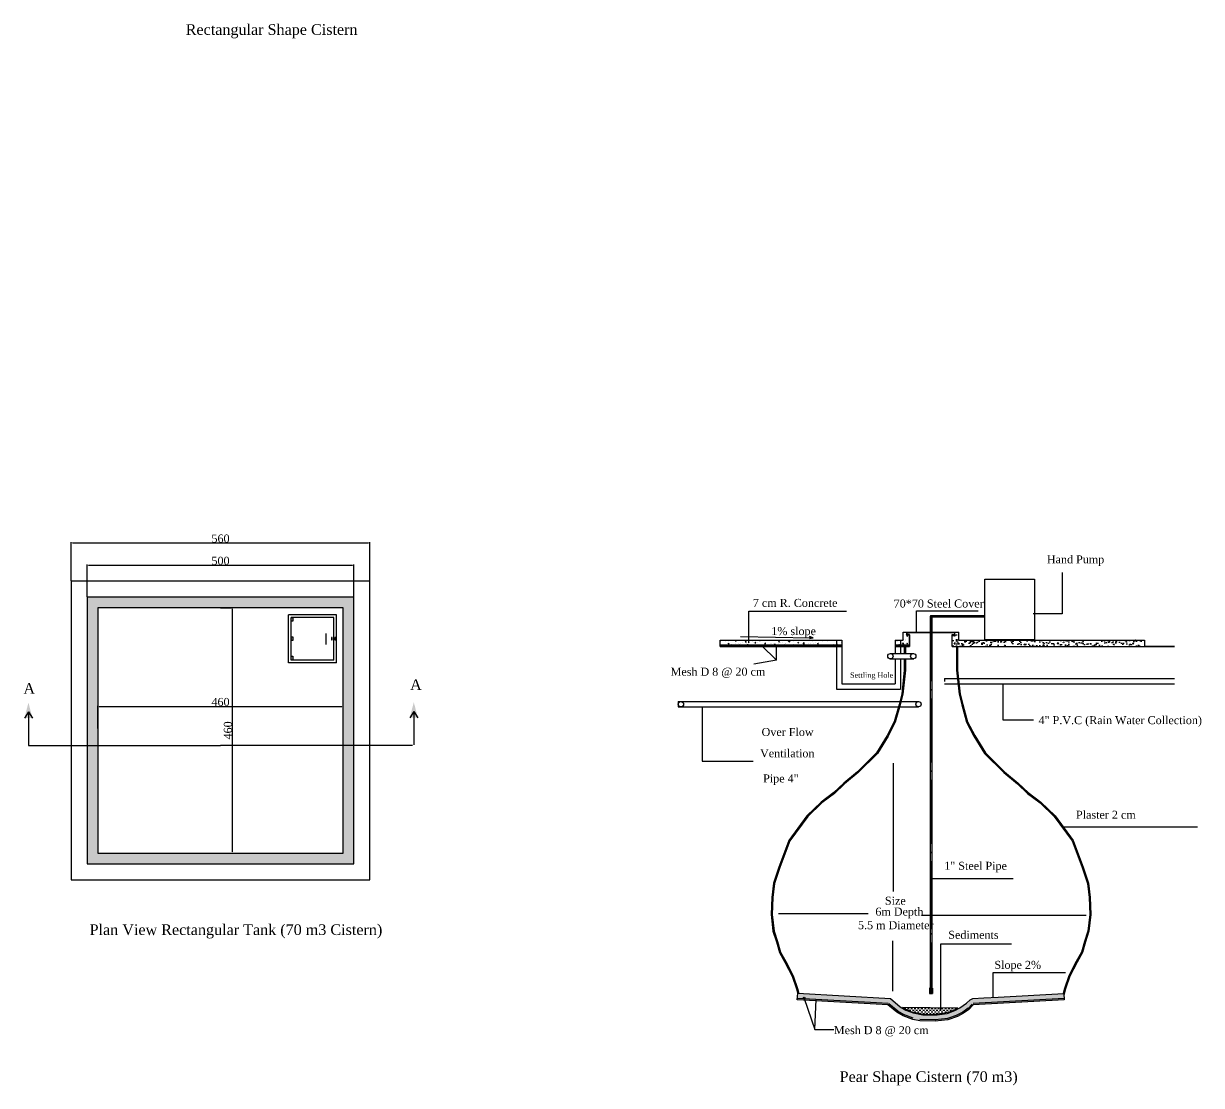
# Model space of a CAD drawing. Extents: x 17096 to 23129, y 9115 to 11168.
# Drawn here: x 20921 to 23129, y 9177 to 11168 of the extents above; entities that cross this region are included whole.
import ezdxf

# ---------------------------------------------------------------- set-up
doc = ezdxf.new("R2010")
doc.units = 0
doc.header["$LTSCALE"] = 5
doc.linetypes.add('ACAD_ISO04W100', pattern=[30.5, 24, -3, 0.5, -3])
doc.layers.get('0').update_dxf_attribs({"linetype": 'CONTINUOUS'})
doc.layers.get('DEFPOINTS').update_dxf_attribs({"linetype": 'CONTINUOUS'})
doc.styles.get("Standard").update_dxf_attribs({"font": 'times.ttf', "height": 15})
doc.dimstyles.get("Standard").update_dxf_attribs({"dimtxt": 0.18, "dimasz": 0.18, "dimexe": 0.18, "dimexo": 0.0625, "dimgap": 0.09, "dimtad": 0, "dimtih": 1, "dimtoh": 1, "dimdec": 4, "dimzin": 0, "dimdsep": 46, "dimtxsty": 'Standard', "dimcen": 0.09, "dimadec": 0, "dimazin": 0, "dimtfac": 1, "dimtdec": 4, "dimtofl": 0, "dimtmove": 0, "dimatfit": 3, "dimfxl": 1, "dimtolj": 1, "dimtzin": 0, "dimarcsym": 0})
picture_1 = doc.add_image_def('image1.jpg', size_in_pixel=(167, 205))

# ---------------------------------------------------------------- blocks, each defined once
blk = doc.blocks.new('*D8')
at = {"color": 0, "linetype": 'Continuous', "lineweight": -2, "ltscale": 0.3, "transparency": 16777216}
for p, q in [((21290.5, 10073), (21314, 10073)), ((21312.8, 10070.5), (21312.8, 9615.5)), ((21290.5, 9613), (21314, 9613))]:
    blk.add_line(p, q, dxfattribs=at)
at = {"color": 0, "linetype": 'Continuous', "ltscale": 0.3, "transparency": 16777216}
for points in [[(21312.3, 10070.5), (21313.2, 10070.5), (21312.8, 10073)], [(21312.3, 9615.5), (21313.2, 9615.5), (21312.8, 9613)]]:
    blk.add_solid(points, dxfattribs=at)
at = {"layer": 'DEFPOINTS', "color": 0, "linetype": 'Continuous', "ltscale": 0.3, "transparency": 16777216}
for p in [(21289.8, 10073), (21289.8, 9613), (21312.8, 9613)]:
    blk.add_point(p, dxfattribs=at)
at = {"color": 0, "linetype": 'Continuous', "ltscale": 0.3, "transparency": 16777216, "insert": (21304.5, 9843), "char_height": 15, "attachment_point": 5, "rotation": 90}
blk.add_mtext('\\A1;460', dxfattribs=at)
blk = doc.blocks.new('*D9')
at = {"color": 0, "linetype": 'Continuous', "lineweight": -2, "ltscale": 0.3, "transparency": 16777216}
for p, q in [((21060.7, 9846.7), (21060.7, 9889.3)), ((21063.2, 9888), (21518.2, 9888)), ((21520.7, 9846.7), (21520.7, 9889.3))]:
    blk.add_line(p, q, dxfattribs=at)
at = {"color": 0, "linetype": 'Continuous', "ltscale": 0.3, "transparency": 16777216}
for points in [[(21063.2, 9888.4), (21063.2, 9887.6), (21060.7, 9888)], [(21518.2, 9888.4), (21518.2, 9887.6), (21520.7, 9888)]]:
    blk.add_solid(points, dxfattribs=at)
at = {"layer": 'DEFPOINTS', "color": 0, "linetype": 'Continuous', "ltscale": 0.3, "transparency": 16777216}
for p in [(21520.7, 9888), (21060.7, 9846.1), (21520.7, 9846.1)]:
    blk.add_point(p, dxfattribs=at)
at = {"color": 0, "linetype": 'Continuous', "ltscale": 0.3, "transparency": 16777216, "insert": (21290.7, 9896.3), "char_height": 15, "attachment_point": 5}
blk.add_mtext('\\A1;460', dxfattribs=at)
blk = doc.blocks.new('*D13')
at = {"color": 0, "linetype": 'Continuous', "lineweight": -2, "ltscale": 0.3, "transparency": 16777216}
for p, q in [((21040.7, 10093.6), (21040.7, 10153.9)), ((21043.2, 10152.7), (21538.2, 10152.7)), ((21540.7, 10093.6), (21540.7, 10153.9))]:
    blk.add_line(p, q, dxfattribs=at)
at = {"color": 0, "linetype": 'Continuous', "ltscale": 0.3, "transparency": 16777216}
for points in [[(21043.2, 10153.1), (21043.2, 10152.3), (21040.7, 10152.7)], [(21538.2, 10153.1), (21538.2, 10152.3), (21540.7, 10152.7)]]:
    blk.add_solid(points, dxfattribs=at)
at = {"layer": 'DEFPOINTS', "color": 0, "linetype": 'Continuous', "ltscale": 0.3, "transparency": 16777216}
for p in [(21540.7, 10152.7), (21040.7, 10093), (21540.7, 10093)]:
    blk.add_point(p, dxfattribs=at)
at = {"color": 0, "linetype": 'Continuous', "ltscale": 0.3, "transparency": 16777216, "insert": (21290.7, 10161), "char_height": 15, "attachment_point": 5}
blk.add_mtext('\\A1;500', dxfattribs=at)
blk = doc.blocks.new('*D14')
at = {"color": 0, "linetype": 'Continuous', "lineweight": -2, "ltscale": 0.3, "transparency": 16777216}
for p, q in [((21010.7, 10123.6), (21010.7, 10195.7)), ((21013.2, 10194.5), (21568.2, 10194.5)), ((21570.7, 10123.6), (21570.7, 10195.7))]:
    blk.add_line(p, q, dxfattribs=at)
at = {"color": 0, "linetype": 'Continuous', "ltscale": 0.3, "transparency": 16777216}
for points in [[(21013.2, 10194.9), (21013.2, 10194.1), (21010.7, 10194.5)], [(21568.2, 10194.9), (21568.2, 10194.1), (21570.7, 10194.5)]]:
    blk.add_solid(points, dxfattribs=at)
at = {"layer": 'DEFPOINTS', "color": 0, "linetype": 'Continuous', "ltscale": 0.3, "transparency": 16777216}
for p in [(21570.7, 10194.5), (21010.7, 10123), (21570.7, 10123)]:
    blk.add_point(p, dxfattribs=at)
at = {"color": 0, "linetype": 'Continuous', "ltscale": 0.3, "transparency": 16777216, "insert": (21290.7, 10202.7), "char_height": 15, "attachment_point": 5}
blk.add_mtext('\\A1;560', dxfattribs=at)

msp = doc.modelspace()

# ---------------------------------------------------------------- hatches: boundary and pattern name
at = {"linetype": 'Continuous', "ltscale": 0.3}
h = msp.add_hatch(dxfattribs=at)
h.set_pattern_fill('AR-CONC', color=256, scale=0.1, style=0)
h.set_pattern_definition([(50, (1232.66, -1075.383), (18.218467, -1.593909), [1.905, -20.955]), (355, (1232.66, -1075.383), (-3.524283, 19.105664), [1.524, -16.764]), (100.451, (1234.178, -1075.516), (14.69425, 17.511669), [1.619, -17.809]), (46.1842, (1232.66, -1070.303), (27.107904, -4.204233), [2.8575, -31.4325]), (96.6356, (1234.92, -1070.654), (23.740423, 24.742556), [2.4285, -26.7135]), (351.184, (1232.66, -1070.303), (23.74046, 24.742512), [2.286, -25.146]), (21, (1235.2, -1071.573), (15.161488, -10.226552), [1.905, -20.955]), (326, (1235.2, -1071.573), (6.180203, 18.418797), [1.524, -16.764]), (71.4514, (1236.463, -1072.425), (21.341649, 8.192286), [1.619, -17.809]), (37.5, (1232.66, -1075.383), (0.3088603, 8.4555039), [0, -16.5608, 0, -17.018, 0, -16.8275]), (7.5, (1232.66, -1075.383), (6.6819663, 10.0180575), [0, -9.7028, 0, -16.1798, 0, -6.4135]), (327.5, (1226.9955, -1075.383), (13.5590595, -0.5728744), [0, -6.35, 0, -19.812, 0, -26.289]), (317.5, (1224.456, -1075.383), (14.812918, 2.542649), [0, -8.255, 0, -13.1572, 0, -18.669])])
h.paths.add_polyline_path([(21040.65662, 9592.96557), (21540.65662, 9592.96557), (21540.65662, 10092.96557), (21040.65662, 10092.96557)])
h.paths.add_polyline_path([(21060.65662, 9612.96557), (21520.65662, 9612.96557), (21520.65662, 10072.96557), (21060.65662, 10072.96557)], flags=16)
h = msp.add_hatch(color=256, dxfattribs=at)
h.paths.add_polyline_path([(21498.55782, 10012.64335), (21500.19062, 10012.64335), (21500.19062, 10017.08302), (21498.55782, 10017.08302)])
h.paths.add_polyline_path([(21504.68538, 10012.64335), (21506.31818, 10012.64335), (21506.31818, 10017.08302), (21504.68538, 10017.08302)])
h.paths.add_polyline_path([(21423.06045, 10054.96557), (21426.06045, 10054.96557), (21426.06045, 10047.96557), (21423.06045, 10047.96557)])
h.paths.add_polyline_path([(21423.06045, 10018.36813), (21426.06045, 10018.36813), (21426.06045, 10011.36813), (21423.06045, 10011.36813)])
h.paths.add_polyline_path([(21423.06045, 9981.96557), (21426.06045, 9981.96557), (21426.06045, 9974.96557), (21423.06045, 9974.96557)])
h = msp.add_hatch()
h.set_pattern_fill('AR-CONC', color=256, scale=0.1, style=0)
h.set_pattern_definition([(130, (46720.332, 0), (-18.218467, -1.5939086), [1.905, -20.955]), (185, (46720.332, 0), (3.524283, 19.105664), [1.524, -16.764]), (79.549, (46718.814, -0.133), (-14.69425, 17.511669), [1.619, -17.809]), (133.8158, (46720.332, 5.08), (-27.107904, -4.204233), [2.8575, -31.4325]), (83.3644, (46718.073, 4.73), (-23.740423, 24.742556), [2.4285, -26.7135]), (188.816, (46720.332, 5.08), (-23.74046, 24.742512), [2.286, -25.146]), (159, (46717.792, 3.81), (-15.161488, -10.226552), [1.905, -20.955]), (214, (46717.792, 3.81), (-6.180203, 18.418797), [1.524, -16.764]), (108.5486, (46716.529, 2.958), (-21.341649, 8.192286), [1.619, -17.809]), (142.5, (46720.332, 0), (-0.3088603, 8.4555039), [0, -16.5608, 0, -17.018, 0, -16.8275]), (172.5, (46720.332, 0), (-6.6819663, 10.0180575), [0, -9.7028, 0, -16.1798, 0, -6.4135]), (212.5, (46725.9963, 0), (-13.5590595, -0.5728744), [0, -6.35, 0, -19.812, 0, -26.289]), (222.5, (46728.536, 0), (-14.812918, 2.542649), [0, -8.255, 0, -13.1572, 0, -18.669])])
h.paths.add_polyline_path([(23017.61027, 10000), (23017.61027, 10012), (22674.37669, 10012), (22674.37669, 10027), (22667.37669, 10027), (22667.37669, 10022), (22662.37669, 10022), (22662.37669, 10000)])
h = msp.add_hatch(color=256, dxfattribs=at)
edge = h.paths.add_edge_path()
edge.add_arc((22230.14289, 10003.1116), 0.56522, 0, 360)
h = msp.add_hatch(color=256, dxfattribs=at)
edge = h.paths.add_edge_path()
edge.add_arc((22240.3359, 10003.1116), 0.56522, 0, 360)
h = msp.add_hatch(color=256, dxfattribs=at)
edge = h.paths.add_edge_path()
edge.add_arc((22251.20649, 10003.1116), 0.56522, 0, 360)
h = msp.add_hatch(color=256, dxfattribs=at)
edge = h.paths.add_edge_path()
edge.add_arc((22262.91327, 10003.1116), 0.56522, 0, 360)
h = msp.add_hatch(color=256, dxfattribs=at)
edge = h.paths.add_edge_path()
edge.add_arc((22276.29246, 10003.1116), 0.56522, 0, 360)
h = msp.add_hatch(color=256, dxfattribs=at)
edge = h.paths.add_edge_path()
edge.add_arc((22289.67164, 10003.1116), 0.56522, 0, 360)
h = msp.add_hatch(color=256, dxfattribs=at)
edge = h.paths.add_edge_path()
edge.add_arc((22304.30512, 10003.1116), 0.56522, 0, 360)
h = msp.add_hatch(color=256, dxfattribs=at)
edge = h.paths.add_edge_path()
edge.add_arc((22320.611, 10003.1116), 0.56522, 0, 360)
h = msp.add_hatch(color=256, dxfattribs=at)
edge = h.paths.add_edge_path()
edge.add_arc((22334.40829, 10003.1116), 0.56522, 0, 360)
h = msp.add_hatch(color=256, dxfattribs=at)
edge = h.paths.add_edge_path()
edge.add_arc((22349.45986, 10003.1116), 0.56522, 0, 360)
h = msp.add_hatch(color=256, dxfattribs=at)
edge = h.paths.add_edge_path()
edge.add_arc((22362.00285, 10003.1116), 0.56522, 0, 360)
h = msp.add_hatch(color=256, dxfattribs=at)
edge = h.paths.add_edge_path()
edge.add_arc((22374.96393, 10003.1116), 0.56522, 0, 360)
h = msp.add_hatch(color=256, dxfattribs=at)
edge = h.paths.add_edge_path()
edge.add_arc((22394.63233, 10003.1116), 0.56522, 0, 360)
h = msp.add_hatch(color=7, dxfattribs=at)
h.dxf.hatch_style = 1
h.paths.add_polyline_path([(22401.69761, 10016.67431), (22394.87064, 10019.15103), (22396.33587, 10016.77396), (22396.32211, 10016.77419), (22394.92632, 10015.08275)])
h = msp.add_hatch(color=256, dxfattribs=at)
edge = h.paths.add_edge_path()
edge.add_arc((22418.8206, 10003.1116), 0.56522, 0, 360)
h = msp.add_hatch(color=256, dxfattribs=at)
edge = h.paths.add_edge_path()
edge.add_arc((22443.0237, 10003.1116), 0.56522, 0, 360)
h = msp.add_hatch(color=256, dxfattribs=at)
edge = h.paths.add_edge_path()
edge.add_arc((22566.66582, 10003.1116), 0.56522, 0, 360)
h = msp.add_hatch(color=256, dxfattribs=at)
edge = h.paths.add_edge_path()
edge.add_arc((22579.13094, 10003.1116), 0.56522, 0, 360)
h = msp.add_hatch(color=256, dxfattribs=at)
h.paths.add_polyline_path([(20930.65662, 9865.98984), (20938.23932, 9865.98984), (20930.65662, 9895.01383)])
h.paths.add_polyline_path([(20930.65662, 9895.01383), (20923.07392, 9865.98984), (20930.65662, 9865.98984)])
h = msp.add_hatch(color=256, dxfattribs=at)
h.paths.add_polyline_path([(21652.99011, 9866.86316), (21660.57281, 9866.86316), (21652.99011, 9895.88716)])
h.paths.add_polyline_path([(21652.99011, 9895.88716), (21645.40742, 9866.86316), (21652.99011, 9866.86316)])
h = msp.add_hatch()
h.set_pattern_fill('AR-CONC', color=256, scale=0.1, style=0)
h.set_pattern_definition([(50, (-1475.579, 0), (18.218467, -1.5939086), [1.905, -20.955]), (355, (-1475.579, 0), (-3.524283, 19.105664), [1.524, -16.764]), (100.451, (-1474.06, -0.133), (14.69425, 17.511669), [1.619, -17.809]), (46.1842, (-1475.579, 5.08), (27.107904, -4.204233), [2.8575, -31.4325]), (96.6356, (-1473.32, 4.73), (23.740423, 24.742556), [2.4285, -26.7135]), (351.184, (-1475.58, 5.08), (23.74046, 24.742512), [2.286, -25.146]), (21, (-1473.039, 3.81), (15.161488, -10.226552), [1.905, -20.955]), (326, (-1473.039, 3.81), (6.180203, 18.418797), [1.524, -16.764]), (71.4514, (-1471.775, 2.958), (21.341649, 8.192286), [1.619, -17.809]), (37.5, (-1475.579, 0), (0.3088603, 8.4555039), [0, -16.5608, 0, -17.018, 0, -16.8275]), (7.5, (-1475.579, 0), (6.6819663, 10.0180575), [0, -9.7028, 0, -16.1798, 0, -6.4135]), (327.5, (-1481.243, 0), (13.5590595, -0.5728744), [0, -6.35, 0, -19.812, 0, -26.289]), (317.5, (-1483.783, 0), (14.812918, 2.542649), [0, -8.255, 0, -13.1572, 0, -18.669])])
h.paths.add_polyline_path([(22371.69209, 9338.01954), (22372.55735, 9349.98968), (22546.59943, 9340.04441), (22564.88644, 9324.60037), (22575.38933, 9318.56933), (22589.24529, 9313.20927), (22607.14061, 9309.90587), (22618.06574, 9309.70726), (22634.10769, 9309.69528), (22652.51454, 9312.38791), (22667.19652, 9317.55038), (22676.77378, 9322.62268), (22688.8309, 9331.46055), (22695.64165, 9338.07), (22700.54196, 9340.18087), (22721.44439, 9341.3753), (22748.45207, 9342.91859), (22871.13632, 9349.92912), (22871.98945, 9337.9583), (22701.49185, 9328.21558), (22693.62758, 9319.82982), (22683.43503, 9312.63122), (22671.98783, 9306.54707), (22654.26162, 9300.45678), (22630.5134, 9297.62355), (22601.41286, 9298.4402), (22588.28561, 9301.01788), (22570.26618, 9307.71709), (22558.52538, 9314.41902), (22541.74031, 9328.40033), (22519.85743, 9329.55295), (22372.20171, 9337.99042)])
h = msp.add_hatch(color=256, dxfattribs=at)
edge = h.paths.add_edge_path()
edge.add_arc((22384.67538, 9341.20124), 1.3527, 0, 360)
h = msp.add_hatch(dxfattribs=at)
h.set_pattern_fill('DASH', color=256, style=0)
h.set_pattern_definition([(0, (-1475.5788, 0), (3.175, 3.175), [3.175, -3.175])])
h.paths.add_polyline_path([(22569.18966, 9323.24678), (22584.91362, 9316.20781), (22604.43303, 9311.33468), (22624.22353, 9310.52249), (22642.11632, 9311.87614), (22660.82241, 9316.47854), (22673.02203, 9322.43459)])

# ---------------------------------------------------------------- linework, layer by layer
at = {"color": 7, "linetype": 'Continuous', "ltscale": 0.3}
for p, q in [((22868.44818, 10139.22903), (22868.44818, 10061.26179)), ((22868.44818, 10061.26179), (22814.15281, 10061.26179)), ((22265.24841, 10019.04064), (22396.32211, 10016.77419)), ((22394.87064, 10019.15103), (22396.3299, 10016.78364)), ((22401.69761, 10016.67431), (22394.87991, 10019.14767)), ((22396.3299, 10016.78364), (22394.92632, 10015.08275)), ((22394.92632, 10015.08275), (22401.69761, 10016.67431)), ((22445.48478, 10012), (22445.48478, 9920)), ((22455.48478, 10012), (22455.48478, 9930)), ((22555.48478, 10012), (22555.48478, 9987.17287)), ((22565.48478, 10012), (22565.48478, 9987.17287)), ((22744.18535, 10012), (22766.23154, 10012)), ((22545.56791, 9987.17287), (22590.21395, 9987.17287)), ((22545.56791, 9977.17287), (22590.21395, 9977.17287)), ((22555.48478, 9977.17287), (22555.48478, 9930)), ((22565.48478, 9977.17287), (22565.48478, 9920)), ((22756.93229, 9930.11336), (22756.93229, 9863.01903)), ((22148.81111, 9897.12979), (22148.81111, 9887.12979)), ((22193.77773, 9885.63451), (22193.77773, 9784.99301)), ((22756.93229, 9863.01903), (22814.30257, 9863.01903)), ((22193.77773, 9784.99301), (22288.92845, 9784.99301))]:
    msp.add_line(p, q, dxfattribs=at)
at = {"linetype": 'Continuous'}
for p, q in [((21508.06045, 10059.96557), (21418.06045, 10059.96557)), ((21503.06045, 10054.96557), (21423.06045, 10054.96557)), ((23022.37669, 10012), (23022.37669, 10000)), ((23022.37669, 10000), (23079.10364, 10000)), ((23024.21002, 10000.66953), (23079.10364, 10000.66953)), ((21508.06045, 9969.96557), (21418.06045, 9969.96557)), ((21503.06045, 9974.96557), (21423.06045, 9974.96557)), ((22647.98887, 9940), (22647.98887, 9934.99051))]:
    msp.add_line(p, q, dxfattribs=at)
at = {"linetype": 'Continuous', "ltscale": 0.3}
for p, q in [((21418.06045, 9969.96557), (21418.06045, 10059.96557)), ((21423.06045, 9974.96557), (21423.06045, 10047.96557)), ((21503.06045, 9974.96557), (21503.06045, 10054.96557)), ((21508.06045, 9969.96557), (21508.06045, 10059.96557)), ((22280.69421, 10007.17517), (22280.69421, 10066.80429)), ((22280.69421, 10066.80429), (22463.72246, 10066.80429)), ((22595.09109, 10026.85181), (22595.09109, 10067.31276)), ((22595.09109, 10067.31276), (22710.84391, 10067.31276)), ((21488.80859, 10004.26989), (21488.80859, 10024.53946)), ((22304.37686, 10002.88305), (22332.66873, 9974.42012)), ((22332.66873, 9974.42012), (22332.66873, 10002.32679)), ((22332.66873, 9974.42012), (22290.1433, 9967.13526)), ((22647.98887, 9940), (23079.10364, 9940)), ((22647.98887, 9930), (23079.10364, 9930)), ((22148.81111, 9897.12979), (22599.02434, 9897.12979)), ((20930.65662, 9877.82593), (20923.07392, 9865.98984)), ((20930.65662, 9877.82593), (20930.65662, 9814.79387)), ((20930.65662, 9877.82593), (20938.23932, 9865.98984)), ((21652.99011, 9878.69925), (21645.40742, 9866.86316)), ((21652.99011, 9878.69925), (21652.99011, 9815.66719)), ((21652.99011, 9878.69925), (21660.57281, 9866.86316)), ((22148.81111, 9887.12979), (22599.02434, 9887.12979)), ((20930.65662, 9814.79387), (21290.65662, 9814.79387)), ((21650.65662, 9814.79387), (21290.65662, 9814.79387)), ((22552.05198, 9541.08044), (22552.05198, 9781.4083)), ((22869.2701, 9662.03756), (23121.82169, 9662.03756)), ((22623.02991, 9565.10331), (22776.71453, 9565.10331)), ((22504.52637, 9499.02577), (22336.72526, 9499.02577)), ((22604.66575, 9496.32303), (22913.20328, 9496.32303)), ((22549.99506, 9448.64665), (22549.99506, 9354.15878)), ((22640.9023, 9317.49523), (22640.9023, 9443.03249)), ((22640.9023, 9443.03249), (22773.53252, 9443.03249)), ((22738.75658, 9342.6264), (22738.75658, 9389.24129)), ((22738.75658, 9389.24129), (22874.62631, 9389.24129)), ((22384.55284, 9340.12659), (22404.79302, 9281.9719)), ((22404.79302, 9281.9719), (22407.27866, 9338.70819)), ((22404.79302, 9281.9719), (22440.3021, 9281.9719))]:
    msp.add_line(p, q, dxfattribs=at)
for p, q in [((22621.07669, 10056.8), (22621.07669, 9349.90476)), ((22623.69689, 10054), (22621.07669, 10054)), ((22722.37669, 10057.8), (22622.07669, 10057.8)), ((22622.37669, 10057.8), (22622.37669, 10057.75394)), ((22623.67669, 10054.2), (22623.67669, 9349.90476)), ((22722.37669, 10055.2), (22624.67669, 10055.2)), ((22624.87669, 10057.8), (22624.87669, 10055.1798)), ((22570.37669, 10012), (22570.37669, 10027)), ((22570.37669, 10027), (22577.37669, 10027)), ((22570.37669, 10012), (22570.37669, 10027)), ((22570.37669, 10027), (22577.37669, 10027)), ((22577.37669, 10022), (22577.37669, 10027)), ((22577.37669, 10027), (22577.37669, 10022)), ((22577.47669, 10022.5), (22577.47669, 10027)), ((22577.87669, 10027), (22577.47669, 10027)), ((22577.87669, 10022.9), (22577.87669, 10027)), ((22577.87669, 10027), (22666.87669, 10027)), ((22577.87669, 10026.5), (22666.87669, 10026.5)), ((22666.87669, 10022.9), (22666.87669, 10027)), ((22666.87669, 10027), (22667.27669, 10027)), ((22667.27669, 10022.5), (22667.27669, 10027)), ((22667.37669, 10022), (22667.37669, 10027)), ((22667.37669, 10027), (22674.37669, 10027)), ((22674.37669, 10012), (22674.37669, 10027)), ((22227.1431, 10012), (22455.48478, 10012)), ((22227.1431, 10000), (22227.1431, 10012)), ((22227.1431, 10012), (22455.48478, 10012)), ((22455.48478, 10002.5), (22227.1431, 10002.5)), ((22228.54552, 10010.22912), (22228.54552, 10010.22912)), ((22230.16858, 10011.24424), (22230.16858, 10011.24424)), ((22231.71191, 10001.52646), (22231.71191, 10001.52646)), ((22233.1064, 10002.49265), (22233.1064, 10002.49265)), ((22237.13123, 10001.55083), (22237.13123, 10001.55083)), ((22237.44009, 10010.00634), (22237.44009, 10010.00634)), ((22238.15503, 10012), (22239.27644, 10011.90189)), ((22239.33684, 10011.74594), (22239.28997, 10012)), ((22242.10458, 10009.65625), (22242.10458, 10009.65625)), ((22242.15054, 10005.8057), (22243.41399, 10004.95349)), ((22242.15539, 10005.82422), (22243.93386, 10006.50691)), ((22243.42277, 10004.96331), (22243.93779, 10006.49821)), ((22246.52482, 10004.06911), (22246.52482, 10004.06911)), ((22249.14778, 10004.60454), (22249.14778, 10004.60454)), ((22250.17252, 10003.33926), (22250.17252, 10003.33926)), ((22250.48138, 10011.79477), (22250.48138, 10011.79477)), ((22255.50641, 10005.44167), (22255.50641, 10005.44167)), ((22255.66363, 10009.08338), (22255.66363, 10009.08338)), ((22255.97665, 10010.44081), (22257.49485, 10010.30799)), ((22256.0215, 10010.44764), (22257.24601, 10011.90696)), ((22257.55522, 10010.15191), (22257.26154, 10011.74406)), ((22261.33774, 10006.61176), (22261.33774, 10006.61176)), ((22263.00223, 10004.96534), (22263.00223, 10004.96534)), ((22265.12621, 10006.70814), (22265.12621, 10006.70814)), ((22269.22269, 10008.5105), (22269.22269, 10008.5105)), ((22274.19506, 10008.84691), (22275.71326, 10008.71408)), ((22274.23997, 10008.85373), (22275.46448, 10010.31305)), ((22275.7736, 10008.55789), (22275.47993, 10010.15003)), ((22276.15066, 10009.15441), (22276.15066, 10009.15441)), ((22276.19465, 10006.86973), (22276.19465, 10006.86973)), ((22278.65362, 10003.77146), (22279.91707, 10002.91925)), ((22278.65852, 10003.78996), (22280.43699, 10004.47265)), ((22279.92585, 10002.92908), (22280.44086, 10004.46398)), ((22281.16759, 10008.82002), (22281.16759, 10008.82002)), ((22282.78175, 10007.93763), (22282.78175, 10007.93763)), ((22287.52622, 10009.65715), (22287.52622, 10009.65715)), ((22289.23595, 10008.65816), (22289.23595, 10008.65816)), ((22290.96358, 10011.69706), (22290.96358, 10011.69706)), ((22292.41347, 10007.253), (22293.93167, 10007.12018)), ((22292.45844, 10007.25983), (22293.68295, 10008.71914)), ((22293.99199, 10006.96386), (22293.69831, 10008.556)), ((22296.34081, 10007.36475), (22296.34081, 10007.36475)), ((22297.14601, 10010.92362), (22297.14601, 10010.92362)), ((22299.99526, 10011.96373), (22301.25872, 10011.11152)), ((22300.00017, 10011.98225), (22300.04641, 10012)), ((22301.2675, 10011.12137), (22301.56231, 10012)), ((22301.75679, 10001.82873), (22301.75679, 10001.82873)), ((22302.06565, 10010.28424), (22302.06565, 10010.28424)), ((22306.50542, 10003.01745), (22306.50542, 10003.01745)), ((22309.89987, 10006.79188), (22309.89987, 10006.79188)), ((22310.63188, 10005.6591), (22312.15008, 10005.52627)), ((22310.6769, 10005.66592), (22311.90141, 10007.12523)), ((22312.21037, 10005.36983), (22311.91669, 10006.96197)), ((22312.86405, 10003.85458), (22312.86405, 10003.85458)), ((22314.94922, 10003.73313), (22314.94922, 10003.73313)), ((22315.1567, 10001.73721), (22316.42016, 10000.885)), ((22315.16166, 10001.7557), (22316.94013, 10002.43839)), ((22316.42892, 10000.89486), (22316.94394, 10002.42976)), ((22319.54073, 10001.62712), (22319.54073, 10001.62712)), ((22322.48384, 10005.12105), (22322.48384, 10005.12105)), ((22323.45893, 10006.219), (22323.45893, 10006.219)), ((22327.99051, 10005.52156), (22327.99051, 10005.52156)), ((22328.85028, 10004.06519), (22330.36849, 10003.93237)), ((22328.89537, 10004.07201), (22330.11988, 10005.53132)), ((22330.42875, 10003.7758), (22330.13508, 10005.36794)), ((22334.35364, 10004.16977), (22334.35364, 10004.16977)), ((22336.49834, 10009.92949), (22337.7618, 10009.07728)), ((22336.50331, 10009.94799), (22338.28178, 10010.63068)), ((22337.01799, 10005.64613), (22337.01799, 10005.64613)), ((22337.77057, 10009.08714), (22338.28559, 10010.62204)), ((22338.52522, 10007.23294), (22338.52522, 10007.23294)), ((22340.82022, 10007.14763), (22340.82022, 10007.14763)), ((22344.88386, 10008.07007), (22344.88386, 10008.07007)), ((22347.06869, 10002.47129), (22348.58689, 10002.33846)), ((22347.11384, 10002.4781), (22348.33835, 10003.93741)), ((22348.64714, 10002.18177), (22348.35346, 10003.77391)), ((22349.16656, 10006.71241), (22349.16656, 10006.71241)), ((22350.57705, 10005.07326), (22350.57705, 10005.07326)), ((22354.01264, 10009.05203), (22354.01264, 10009.05203)), ((22354.50365, 10009.33654), (22354.50365, 10009.33654)), ((22355.61266, 10009.68482), (22357.59103, 10011.7467)), ((22355.63717, 10009.61583), (22357.89616, 10009.26547)), ((22357.87839, 10009.3098), (22357.59777, 10011.72203)), ((22363.97948, 10009.25506), (22363.97948, 10009.25506)), ((22364.13611, 10004.50038), (22364.13611, 10004.50038)), ((22365.3323, 10000.88419), (22366.55681, 10002.34351)), ((22366.86552, 10000.58774), (22366.57184, 10002.17989)), ((22366.74508, 10002.38495), (22366.74508, 10002.38495)), ((22367.05394, 10010.84046), (22367.05394, 10010.84046)), ((22370.06571, 10003.67807), (22370.06571, 10003.67807)), ((22370.22169, 10002.2675), (22370.22169, 10002.2675)), ((22370.54503, 10011.44843), (22370.54503, 10011.44843)), ((22373.00143, 10007.89525), (22374.26488, 10007.04304)), ((22373.00645, 10007.91373), (22374.78492, 10008.59642)), ((22374.27365, 10007.05292), (22374.78867, 10008.58782)), ((22377.69517, 10003.92751), (22377.69517, 10003.92751)), ((22378.7924, 10011.79771), (22378.7924, 10011.79771)), ((22379.57478, 10004.01103), (22379.57478, 10004.01103)), ((22379.84148, 10003.53397), (22379.84148, 10003.53397)), ((22382.72057, 10005.48059), (22384.69894, 10007.54247)), ((22382.74508, 10005.41155), (22385.00407, 10005.06119)), ((22384.9863, 10005.10557), (22384.70568, 10007.51781)), ((22384.87862, 10006.22072), (22384.87862, 10006.22072)), ((22391.25423, 10003.35463), (22391.25423, 10003.35463)), ((22392.76721, 10005.91542), (22392.76721, 10005.91542)), ((22395.88286, 10005.64586), (22395.88286, 10005.64586)), ((22399.69154, 10008.76336), (22399.69154, 10008.76336)), ((22402.24149, 10006.48299), (22402.24149, 10006.48299)), ((22404.81329, 10002.78176), (22404.81329, 10002.78176)), ((22405.8085, 10007.70385), (22405.8085, 10007.70385)), ((22409.50451, 10005.861), (22410.76796, 10005.00879)), ((22409.50958, 10005.87947), (22411.28805, 10006.56216)), ((22409.82847, 10001.27635), (22411.80684, 10003.33824)), ((22410.77673, 10005.01869), (22411.29175, 10006.55359)), ((22412.09421, 10000.90135), (22411.81359, 10003.31358)), ((22411.86129, 10007.74946), (22411.86129, 10007.74946)), ((22414.50446, 10011.30601), (22414.50446, 10011.30601)), ((22418.37235, 10002.20888), (22418.37235, 10002.20888)), ((22418.63821, 10009.32993), (22418.63821, 10009.32993)), ((22424.20497, 10002.41714), (22424.20497, 10002.41714)), ((22427.90266, 10009.86134), (22427.90266, 10009.86134)), ((22428.7812, 10011.70811), (22428.7812, 10011.70811)), ((22431.52177, 10002.77882), (22431.52177, 10002.77882)), ((22431.83064, 10011.23432), (22431.83064, 10011.23432)), ((22431.93141, 10001.63601), (22431.93141, 10001.63601)), ((22434.2613, 10010.69847), (22434.2613, 10010.69847)), ((22437.19912, 10001.94689), (22437.19912, 10001.94689)), ((22439.01788, 10004.95979), (22439.01788, 10004.95979)), ((22442.34026, 10011.13524), (22442.34026, 10011.13524)), ((22443.88109, 10011.96494), (22443.88109, 10011.96494)), ((22444.56307, 10004.56725), (22444.56307, 10004.56725)), ((22446.00759, 10003.82676), (22447.27104, 10002.97455)), ((22446.01272, 10003.84521), (22447.79119, 10004.5279)), ((22447.27981, 10002.98447), (22447.79482, 10004.51937)), ((22453.00949, 10012), (22454.37306, 10011.8807)), ((22453.2405, 10004.05877), (22453.2405, 10004.05877)), ((22453.8308, 10007.50244), (22453.8308, 10007.50244)), ((22454.43331, 10011.7233), (22454.38227, 10012)), ((22555.48478, 10012), (22570.37669, 10012)), ((22555.48478, 10012), (22570.37669, 10012)), ((22582.37669, 10002.5), (22555.48478, 10002.5)), ((22556.47254, 10010.14574), (22556.47254, 10010.14574)), ((22558.59636, 10008.79078), (22558.59636, 10008.79078)), ((22559.01626, 10009.39122), (22559.01626, 10009.39122)), ((22561.13562, 10003.61294), (22561.13562, 10003.61294)), ((22562.16531, 10002.4501), (22563.68352, 10002.31728)), ((22562.2111, 10002.45688), (22563.43561, 10003.9162)), ((22562.55877, 10004.56874), (22562.55877, 10004.56874)), ((22563.74361, 10002.15913), (22563.44993, 10003.75127)), ((22564.37179, 10005.97937), (22564.37179, 10005.97937)), ((22569.10841, 10004.9978), (22571.08677, 10007.05969)), ((22569.13299, 10004.9284), (22571.39198, 10004.57804)), ((22571.37418, 10004.62277), (22571.09355, 10007.035)), ((22571.28546, 10012.68839), (22571.28546, 10012.68839)), ((22572.57532, 10008.81835), (22572.57532, 10008.81835)), ((22573.96533, 10005.23901), (22573.96533, 10005.23901)), ((22574.27419, 10013.69452), (22574.27419, 10013.69452)), ((22574.31441, 10001.72174), (22574.31441, 10001.72174)), ((22574.58305, 10022.15002), (22574.58305, 10022.15002)), ((22574.63774, 10010.90266), (22574.63774, 10010.90266)), ((22576.85847, 10005.91631), (22578.12193, 10005.0641)), ((22576.85944, 10019.96186), (22578.37764, 10019.82904)), ((22576.86378, 10005.93472), (22578.64225, 10006.61741)), ((22576.90522, 10019.96866), (22578.12973, 10021.42797)), ((22577.37168, 10007.11139), (22577.37168, 10007.11139)), ((22577.37669, 10022), (22582.37669, 10022)), ((22577.37669, 10022), (22582.37669, 10022)), ((22577.52152, 10021.79767), (22577.52152, 10021.79767)), ((22582.37669, 10022.1), (22577.87669, 10022.1)), ((22577.93085, 10005.4065), (22577.93085, 10005.4065)), ((22578.13069, 10005.07408), (22578.64571, 10006.60898)), ((22578.43786, 10019.6708), (22578.14418, 10021.26294)), ((22582.37669, 10022.5), (22578.27669, 10022.5)), ((22580.42956, 10000.86297), (22581.65407, 10002.32229)), ((22580.99638, 10011.73979), (22580.99638, 10011.73979)), ((22581.31971, 10020.92072), (22581.31971, 10020.92072)), ((22581.96199, 10000.5651), (22581.66832, 10002.15724)), ((22582.37669, 10022.1), (22582.37669, 10022.5)), ((22582.37669, 10000), (22582.37669, 10022)), ((22582.37669, 10022), (22582.37669, 10000)), ((22662.37669, 10022.5), (22666.47669, 10022.5)), ((22662.37669, 10022.1), (22662.37669, 10022.5)), ((22662.37669, 10022.1), (22666.87669, 10022.1)), ((22662.37669, 10000), (22662.37669, 10022)), ((22662.37669, 10022), (22667.37669, 10022)), ((22674.37669, 10012), (22744.29372, 10012)), ((22765.17657, 10012), (23022.37669, 10012)), ((22227.1431, 10000), (22455.48478, 10000)), ((22455.48478, 10000), (22227.1431, 10000)), ((22288.92709, 10000.20266), (22288.92709, 10000.20266)), ((22290.46404, 10000.90557), (22290.46404, 10000.90557)), ((22352.39047, 10000), (22353.44327, 10000.40413)), ((22353.3143, 10000), (22353.44702, 10000.39553)), ((22353.70378, 10000.59652), (22353.70378, 10000.59652)), ((22355.25279, 10001.13542), (22355.25279, 10001.13542)), ((22363.86306, 10001.43037), (22363.86306, 10001.43037)), ((22365.2871, 10000.87739), (22366.8053, 10000.74456)), ((22384.14629, 10000), (22384.77528, 10000.7496)), ((22384.89829, 10000), (22384.79023, 10000.58586)), ((22409.85299, 10001.20727), (22412.11198, 10000.85691)), ((22418.32935, 10000.87442), (22418.32935, 10000.87442)), ((22427.57933, 10000.68042), (22427.57933, 10000.68042)), ((22445.49047, 10001.06313), (22445.49047, 10001.06313)), ((22582.37669, 10000), (22555.48478, 10000)), ((22555.48478, 10000), (22582.37669, 10000)), ((22567.95578, 10000.88461), (22567.95578, 10000.88461)), ((22580.38372, 10000.8562), (22581.90192, 10000.72337)), ((22662.37669, 10000), (23022.37669, 10000)), ((22445.48478, 9920), (22565.48478, 9920)), ((22455.48478, 9930), (22555.48478, 9930)), ((22371.69209, 9338.01954), (22372.55735, 9349.98968)), ((22520.00006, 9332.04888), (22372.34433, 9340.48635)), ((22372.55735, 9349.98968), (22546.59943, 9340.04441)), ((22546.59943, 9340.04441), (22564.88644, 9324.60037)), ((22619.37669, 9359.90476), (22619.37669, 9349.90476)), ((22625.37669, 9359.90476), (22625.37669, 9349.90476)), ((22695.64165, 9338.07), (22700.54196, 9340.18087)), ((22700.54196, 9340.18087), (22721.44439, 9341.3753)), ((22871.84683, 9340.45422), (22701.34922, 9330.7115)), ((22721.44439, 9341.3753), (22748.45207, 9342.91859)), ((22748.45207, 9342.91859), (22871.13632, 9349.92912)), ((22871.13632, 9349.92912), (22871.98945, 9337.9583)), ((22372.20171, 9337.99042), (22371.69209, 9338.01954)), ((22519.85743, 9329.55295), (22372.20171, 9337.99042)), ((22541.74031, 9328.40033), (22519.85743, 9329.55295)), ((22541.87181, 9330.89687), (22519.98893, 9332.04949)), ((22558.52538, 9314.41902), (22541.74031, 9328.40033)), ((22560.12542, 9316.33992), (22543.34035, 9330.32124)), ((22564.88644, 9324.60037), (22575.38933, 9318.56933)), ((22575.38933, 9318.56933), (22589.24529, 9313.20927)), ((22652.51454, 9312.38791), (22667.19652, 9317.55038)), ((22667.19652, 9317.55038), (22676.77378, 9322.62268)), ((22676.77378, 9322.62268), (22688.8309, 9331.46055)), ((22692.18536, 9321.87187), (22681.99281, 9314.67327)), ((22693.62758, 9319.82982), (22683.43503, 9312.63122)), ((22688.8309, 9331.46055), (22695.64165, 9338.07)), ((22699.66829, 9329.92573), (22691.80403, 9321.53997)), ((22701.49185, 9328.21558), (22693.62758, 9319.82982)), ((22871.98945, 9337.9583), (22701.49185, 9328.21558)), ((22570.26618, 9307.71709), (22558.52538, 9314.41902)), ((22571.50554, 9309.88826), (22559.76474, 9316.59019)), ((22588.28561, 9301.01788), (22570.26618, 9307.71709)), ((22589.15679, 9303.36118), (22571.13736, 9310.06038)), ((22601.41286, 9298.4402), (22588.28561, 9301.01788)), ((22589.24529, 9313.20927), (22607.14061, 9309.90587)), ((22630.5134, 9297.62355), (22601.41286, 9298.4402)), ((22630.58353, 9300.12257), (22601.48299, 9300.93921)), ((22607.14061, 9309.90587), (22618.06574, 9309.70726)), ((22618.06574, 9309.70726), (22634.10769, 9309.69528)), ((22653.96547, 9302.93918), (22630.21724, 9300.10595)), ((22654.26162, 9300.45678), (22630.5134, 9297.62355)), ((22634.10769, 9309.69528), (22652.51454, 9312.38791)), ((22671.1755, 9308.91141), (22653.44929, 9302.82112)), ((22671.98783, 9306.54707), (22654.26162, 9300.45678)), ((22682.26172, 9314.83878), (22670.81451, 9308.75463)), ((22683.43503, 9312.63122), (22671.98783, 9306.54707))]:
    msp.add_line(p, q)
at = {"linetype": 'ACAD_ISO04W100'}
for p, q in [((22622.37669, 10055.5), (22622.37669, 9349.90476)), ((22722.37669, 10056.5), (22623.37669, 10056.5))]:
    msp.add_line(p, q, dxfattribs=at)
at = {"linetype": 'Continuous'}
for points in [[(21010.65662, 9562.96557), (21570.65662, 9562.96557), (21570.65662, 10122.96557), (21010.65662, 10122.96557)], [(21040.65662, 9592.96557), (21540.65662, 9592.96557), (21540.65662, 10092.96557), (21040.65662, 10092.96557)], [(21060.65662, 9612.96557), (21520.65662, 9612.96557), (21520.65662, 10072.96557), (21060.65662, 10072.96557)], [(21423.06045, 10054.96557), (21426.06045, 10054.96557), (21426.06045, 10047.96557), (21423.06045, 10047.96557)], [(21423.06045, 10018.36813), (21426.06045, 10018.36813), (21426.06045, 10011.36813), (21423.06045, 10011.36813)], [(21498.55782, 10012.64335), (21500.19062, 10012.64335), (21500.19062, 10017.08302), (21498.55782, 10017.08302)], [(21504.68538, 10012.64335), (21506.31818, 10012.64335), (21506.31818, 10017.08302), (21504.68538, 10017.08302)], [(21423.06045, 9981.96557), (21426.06045, 9981.96557), (21426.06045, 9974.96557), (21423.06045, 9974.96557)]]:
    msp.add_lwpolyline(points, close=True, dxfattribs=at)
for points in [[(22572.37669, 10000), (22572.37669, 9987.17287)], [(22574.37669, 10000), (22574.37669, 9987.17287)], [(22670.37669, 10000), (22670.37669, 9955.67998), (22675.2819, 9910.85005), (22680.00747, 9891.00778), (22689.20873, 9858.28556), (22702.53409, 9832.46587), (22722.78438, 9799.88527), (22758.72408, 9763.99515), (22784.41337, 9742.8028), (22803.41253, 9724.94589), (22826.83926, 9707.12145), (22853.41346, 9681.6896), (22887.21806, 9635.68236), (22905.48242, 9586.07786), (22915.45308, 9556.20705), (22918.76493, 9529.74833), (22919.87291, 9497.66319), (22916.56328, 9466.81656), (22909.92026, 9446.91465), (22904.39209, 9427.04102), (22894.44745, 9409.38596), (22880.87713, 9382.72496), (22872.3882, 9358.8631), (22870.29541, 9349.88107)], [(22672.37669, 10000), (22672.37669, 9955.78907), (22677.25644, 9911.19183), (22681.94372, 9891.51035), (22691.07911, 9859.02239), (22704.2748, 9833.45394), (22724.36107, 9801.13723), (22760.07009, 9765.47747), (22785.73598, 9744.30443), (22804.7064, 9726.47452), (22828.14034, 9708.64461), (22854.92207, 9683.01414), (22888.99718, 9636.63873), (22907.36983, 9586.74016), (22917.41296, 9556.6522), (22920.76063, 9529.90737), (22921.87661, 9497.59066), (22918.52881, 9466.38833), (22911.83347, 9446.32966), (22906.25385, 9426.27107), (22896.21072, 9408.44116), (22882.71814, 9381.93287), (22874.31038, 9358.29922), (22871.42298, 9345.90679)], [(22572.37669, 9977.17287), (22572.37669, 9955.78907), (22567.49694, 9911.19183), (22562.80966, 9891.51035), (22553.67427, 9859.02239), (22540.47858, 9833.45394), (22520.39231, 9801.13723), (22484.68329, 9765.47747), (22459.0174, 9744.30443), (22440.04697, 9726.47452), (22416.61304, 9708.64461), (22389.8313, 9683.01414), (22355.75619, 9636.63873), (22337.38355, 9586.74016), (22327.34041, 9556.6522), (22323.99274, 9529.90737), (22322.87677, 9497.59066), (22326.22456, 9466.38833), (22332.9199, 9446.32966), (22338.49952, 9426.27107), (22348.54266, 9408.44116), (22362.03524, 9381.93287), (22370.44299, 9358.29922), (22372.37669, 9350)], [(22574.37669, 9977.17287), (22574.37669, 9955.67998), (22569.47148, 9910.85005), (22564.7459, 9891.00778), (22555.54464, 9858.28556), (22542.21929, 9832.46587), (22521.969, 9799.88527), (22486.02929, 9763.99515), (22460.34, 9742.8028), (22441.34085, 9724.94589), (22417.91411, 9707.12145), (22391.33991, 9681.6896), (22357.53532, 9635.68236), (22339.27095, 9586.07786), (22329.3003, 9556.20705), (22325.98844, 9529.74833), (22324.88046, 9497.66319), (22328.1901, 9466.81656), (22334.83311, 9446.91465), (22340.36128, 9427.04102), (22350.30592, 9409.38596), (22363.87624, 9382.72496), (22372.36518, 9358.8631), (22374.45797, 9349.88107)]]:
    msp.add_lwpolyline(points)
msp.add_lwpolyline([(22619.37669, 9349.90476), (22625.37669, 9349.90476), (22625.37669, 9359.90476), (22619.37669, 9359.90476)], close=True)
at = {"linetype": 'Continuous', "ltscale": 0.3}
msp.add_lwpolyline([(22569.18966, 9323.24678), (22584.91362, 9316.20781), (22604.43303, 9311.33468), (22624.22353, 9310.52249), (22642.11632, 9311.87614), (22660.82241, 9316.47854), (22673.02203, 9322.43459)], close=True, dxfattribs=at)
for centre, radius in [((22230.14289, 10003.1116), 0.56522), ((22240.3359, 10003.1116), 0.56522), ((22251.20649, 10003.1116), 0.56522), ((22262.91327, 10003.1116), 0.56522), ((22276.29246, 10003.1116), 0.56522), ((22289.67164, 10003.1116), 0.56522), ((22304.30512, 10003.1116), 0.56522), ((22320.611, 10003.1116), 0.56522), ((22334.40829, 10003.1116), 0.56522), ((22349.45986, 10003.1116), 0.56522), ((22362.00285, 10003.1116), 0.56522), ((22374.96393, 10003.1116), 0.56522), ((22394.63233, 10003.1116), 0.56522), ((22418.8206, 10003.1116), 0.56522), ((22443.0237, 10003.1116), 0.56522), ((22566.66582, 10003.1116), 0.56522), ((22579.13094, 10003.1116), 0.56522), ((22153.68826, 9891.95519), 5), ((22599.02434, 9892.12979), 5), ((22384.67538, 9341.20124), 1.3527)]:
    msp.add_circle(centre, radius, dxfattribs=at)
at = {"color": 7, "linetype": 'Continuous', "ltscale": 0.3}
for centre in [(22546.37932, 9982.09423), (22589.19584, 9982.19464)]:
    msp.add_circle(centre, 5, dxfattribs=at)
for centre, radius, start, end in [((22622.07669, 10056.8), 1, 90, 180), ((22624.67669, 10054.2), 1, 90, 180), ((22577.87669, 10022.5), 0.4, 180, 270), ((22578.27669, 10022.9), 0.4, 180, 270), ((22666.47669, 10022.9), 0.4, 270, 360), ((22666.87669, 10022.5), 0.4, 270, 360)]:
    msp.add_arc(centre, radius, start, end)
at = {"linetype": 'ACAD_ISO04W100'}
msp.add_arc((22623.37669, 10055.5), 1, 90, 180, dxfattribs=at)
at = {"linetype": 'Continuous'}
msp.add_arc((23024.21002, 10001.66953), 1, 180, 270, dxfattribs=at)
at = {"linetype": 'Continuous', "ltscale": 0.3}
msp.add_point((21423.06045, 10014.96557), dxfattribs=at)

# ---------------------------------------------------------------- texts
for s, height, p in [('Rectangular Shape Cistern', 20, (21225.41476, 11147.19618)), ('Hand Pump', 15, (22839.60377, 10156.17842)), ('7 cm R. Concrete', 15, (22288.48265, 10074.582)), ('70*70 Steel Cover', 15, (22552.45429, 10073.40717)), ('Mesh D 8 @ 20 cm', 15, (22134.3138, 9945.59803)), ('A', 20, (21646.05329, 9918.80495)), ('A', 20, (20921.20432, 9911.70348)), ('4" P.V.C (Rain Water Collection)', 15, (22824.09748, 9854.68289)), ('Over Flow', 15, (22304.9041, 9832.52157)), ('Ventilation', 15, (22302.04526, 9792.53984)), ('Pipe 4"', 15, (22307.76297, 9745.41852)), ('Plaster 2 cm', 15, (22894.14682, 9677.35584)), ('1" Steel Pipe', 15, (22647.29933, 9581.62475)), ('Size', 15, (22536.04221, 9516.13479)), ('6m Depth', 15, (22518.15208, 9495.71708)), ('Plan View Rectangular Tank (70 m3 Cistern)', 20, (21045.32532, 9459.3377)), ('5.5 m Diameter', 15, (22485.56649, 9470.24844)), ('Sediments', 15, (22654.74197, 9452.24624)), ('Slope 2%', 15, (22741.25725, 9395.90056)), ('Mesh D 8 @ 20 cm', 15, (22440.43355, 9273.42389)), ('Pear Shape Cistern (70 m3)', 20, (22451.11606, 9183.74956))]:
    msp.add_text(s, height=height, dxfattribs=at).set_placement(p)
at = {"color": 7, "linetype": 'Continuous', "ltscale": 0.3}
for s, height, p in [('1%%% slope', 15, (22323.10854, 10021.7112)), ('Settling Hole', 10, (22470.75612, 9941.64209))]:
    msp.add_text(s, height=height, dxfattribs=at).set_placement(p)

# ---------------------------------------------------------------- dimensions: what is measured, and where the dimension line sits
for base, p1, p2, picture, middle in [((21570.65662, 10194.49136), (21010.65662, 10122.96557), (21570.65662, 10122.96557), '*D14', (21290.65662, 10202.74613)), ((21540.65662, 10152.69967), (21040.65662, 10092.96557), (21540.65662, 10092.96557), '*D13', (21290.65662, 10160.95445)), ((21520.65662, 9888.00538), (21060.65662, 9846.05412), (21520.65662, 9846.05412), '*D9', (21290.65662, 9896.26016))]:
    dim = msp.add_linear_dim(base=base, p1=p1, p2=p2, dimstyle='Standard', override={"dimtxt": 15, "dimasz": 2.5, "dimexe": 1.25, "dimexo": 0.625, "dimgap": 0.625, "dimtad": 1, "dimtih": 0, "dimtoh": 0, "dimzin": 8, "dimlunit": 6, "dimcen": 2.5, "dimtofl": 1}, dxfattribs=at)
    dim.commit()
    dim.dimension.update_dxf_attribs({"geometry": picture, "text_midpoint": middle})
dim = msp.add_linear_dim(base=(21312.76186, 9612.96557), p1=(21289.8478, 10072.96557), p2=(21289.8478, 9612.96557), angle=90, dimstyle='Standard', override={"dimtxt": 15, "dimasz": 2.5, "dimexe": 1.25, "dimexo": 0.625, "dimgap": 0.625, "dimtad": 1, "dimtih": 0, "dimtoh": 0, "dimzin": 8, "dimlunit": 6, "dimcen": 2.5, "dimtofl": 1}, dxfattribs=at)
dim.commit()
dim.dimension.update_dxf_attribs({"geometry": '*D8', "text_midpoint": (21304.50708, 9842.96557)})

# ---------------------------------------------------------------- pictures from other files: only their frames are drawn
image = msp.add_image(picture_1, insert=(22723.37773, 10012.6411), size_in_units=(92.97609, 114.13232), dxfattribs=at)
image.dxf.flags = 7

doc.saveas('drawing.dxf')
